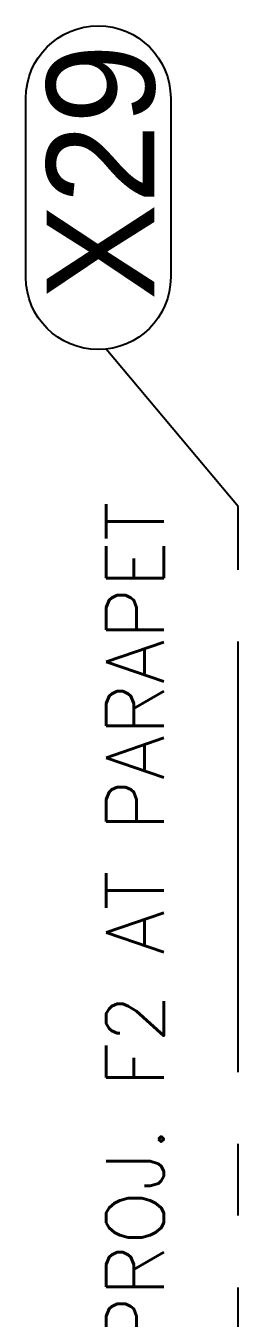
# Model space of a CAD drawing. Header units: millimetres. Extents: x 1135099 to 1230264, y -5736945 to -5695799.
# Drawn here: x 1212917 to 1213286, y -5699987 to -5697736 of the extents above; entities that cross this region are included whole.
import ezdxf

# ---------------------------------------------------------------- set-up
doc = ezdxf.new("R2010")
doc.units = ezdxf.units.MM
doc.header["$LTSCALE"] = 1000
doc.header["$MEASUREMENT"] = 0
for name, pattern in [('$2$AUDIT_D_120904163729-0', [0]), ('$5$HIDDEN', [0.375, 0.25, -0.125]), ('AUDIT_D_120904163729-0', [0]), ('T8_REFUGE COLUMNS$0$AUDIT_D_120904163729-0', [0]), ('T8_REFUGE COLUMNS$0$CENTER2', [1.125, 0.75, -0.125, 0.125, -0.125])]:
    doc.linetypes.add(name, pattern=pattern)
doc.layers.get('0').update_dxf_attribs({"linetype": 'AUDIT_D_120904163729-0'})
for name, color, linetype in [('$1$A-DIM', 1, '$2$AUDIT_D_120904163729-0'), ('T8_REFUGE COLUMNS$0$A-CENTERLINE', 193, 'T8_REFUGE COLUMNS$0$CENTER2'), ('T8_REFUGE COLUMNS$0$A-COLUMN GRID NUMBERING', 4, 'T8_REFUGE COLUMNS$0$AUDIT_D_120904163729-0'), ('T8_TYPICAL COLUMNS$0$A-RCC COLS', 3, 'Continuous')]:
    doc.layers.add(name, color=color, linetype=linetype)
doc.layers.add('T8(T9 IS SIMILAR)$0$D&W', color=8, linetype='Continuous', lineweight=25)
doc.styles.add('$6$Romans 1', font='romans.shx', dxfattribs={"height": 100})
doc.styles.add('T8_REFUGE COLUMNS$0$STANDARD', font='GOTHIC.TTF')
doc.dimstyles.new('$2$ALPINE S', dxfattribs={"dimscale": 0, "dimtxt": 100, "dimasz": 75, "dimexe": 0, "dimexo": 0, "dimgap": 75, "dimtad": 1, "dimdec": 0, "dimzin": 0, "dimdsep": 46, "dimtxsty": '$6$Romans 1', "dimblk": '$6$_ArchTick', "dimcen": 0.09, "dimclrd": 256, "dimclre": 256, "dimclrt": 7, "dimadec": 0, "dimazin": 0, "dimtfac": 1, "dimtdec": 0, "dimtofl": 0, "dimtmove": 1, "dimatfit": 0, "dimldrblk": '$2$_Open90', "dimfxl": 1, "dimtolj": 1, "dimtzin": 0, "dimarcsym": 0})

# ---------------------------------------------------------------- blocks, each defined once
blk = doc.blocks.new('T8_REFUGE COLUMNS')
at = {"layer": 'T8_REFUGE COLUMNS$0$A-CENTERLINE'}
for p, q in [((1213287.1, -5698573.6), (1213057.8, -5698299.6)), ((1213287.1, -5728808.5), (1213287.1, -5698573.6))]:
    blk.add_line(p, q, dxfattribs=at)
at = {"layer": 'T8_REFUGE COLUMNS$0$A-COLUMN GRID NUMBERING', "linetype": 'ByBlock'}
blk.add_lwpolyline([(1213169.9, -5698174.3, -1), (1212918.2, -5698174.3), (1212918.2, -5697862.2, -1), (1213169.9, -5697862.2)], format="xyb", close=True, dxfattribs=at)
at = {"layer": 'T8_REFUGE COLUMNS$0$A-COLUMN GRID NUMBERING', "linetype": 'ByBlock', "insert": (1212954.2, -5698214), "char_height": 187.5, "attachment_point": 1, "rotation": 90, "style": 'T8_REFUGE COLUMNS$0$STANDARD'}
blk.add_mtext_dynamic_manual_height_columns('X29', width=444.685, gutter_width=500, heights=[0], dxfattribs=at)
blk = doc.blocks.new('T8_TYPICAL COLUMNS')
at = {"layer": 'T8_TYPICAL COLUMNS$0$A-RCC COLS', "linetype": 'ByBlock'}
blk.add_blockref('T8_REFUGE COLUMNS', (0, 0), dxfattribs=at)
blk = doc.blocks.new('T8(T9 IS SIMILAR)')
at = {"layer": 'T8(T9 IS SIMILAR)$0$D&W', "linetype": 'ByBlock'}
blk.add_blockref('T8_TYPICAL COLUMNS', (0, 0), dxfattribs=at)
blk = doc.blocks.new('$6$_ArchTick')
at = {"color": 0, "linetype": 'ByBlock', "const_width": 0.15}
blk.add_lwpolyline([(-0.5, -0.5), (0.5, 0.5)], dxfattribs=at)
blk = doc.blocks.new('*D152')
at = {"layer": '$1$A-DIM', "lineweight": -2, "transparency": 16777216}
for p, q in [((28263.4, 18160), (28263.4, 18235)), ((28263.4, 17710), (28263.4, 17635))]:
    blk.add_line(p, q, dxfattribs=at)
at = {"layer": '$1$A-DIM', "linetype": '$5$HIDDEN', "lineweight": -2, "transparency": 16777216}
for p, q in [((28144.7, 18160), (28263.4, 18160)), ((28144.7, 17710), (28263.4, 17710))]:
    blk.add_line(p, q, dxfattribs=at)
at = {"layer": '$1$A-DIM', "linetype": 'ByBlock', "lineweight": -2, "transparency": 16777216, "xscale": 75, "yscale": 75, "zscale": 75}
for p, rotation in [((28263.4, 18160), 270), ((28263.4, 17710), 90)]:
    blk.add_blockref('$6$_ArchTick', p, dxfattribs=dict(at, rotation=rotation))
at = {"layer": '$1$A-DIM', "color": 7, "linetype": 'ByBlock', "transparency": 16777216, "insert": (28275.9, 19334.7), "char_height": 100, "attachment_point": 5, "rotation": 90, "style": '$6$Romans 1'}
blk.add_mtext('\\A1;450 PROJ. F2 AT PARAPET ', dxfattribs=at)
blk = doc.blocks.new('$2$_Open90')
at = {"color": 0, "linetype": 'ByBlock', "lineweight": -2}
for p, q in [((-0.5, 0.5), (0, 0)), ((0, 0), (-1, 0)), ((0, 0), (-0.5, -0.5))]:
    blk.add_line(p, q, dxfattribs=at)
blk = doc.blocks.new('2ndflproj')
at = {"layer": '$1$A-DIM', "linetype": 'ByBlock'}
dim = blk.add_linear_dim(base=(28263.4, 18160), p1=(28144.7, 17710, -0.6), p2=(28144.7, 18160, -0.7), angle=270, text='<> PROJ. F2 AT PARAPET ', dimstyle='$2$ALPINE S', override={"dimscale": 1, "dimfxl": 5, "dimarcsym": 1}, dxfattribs=at)
dim.commit()
dim.dimension.update_dxf_attribs({"geometry": '*D152', "text_midpoint": (28400.9, 19334.7), "dimtype": 128})

msp = doc.modelspace()

# ---------------------------------------------------------------- block references
at = {"linetype": 'ByBlock'}
msp.add_blockref('T8(T9 IS SIMILAR)', (-1.4, 0.2, -0.6), dxfattribs=at)

# ---------------------------------------------------------------- next in the draw order: block references
msp.add_blockref('2ndflproj', (1184830.7, -5718799.7, -0.6), dxfattribs=at)

doc.saveas('drawing.dxf')
